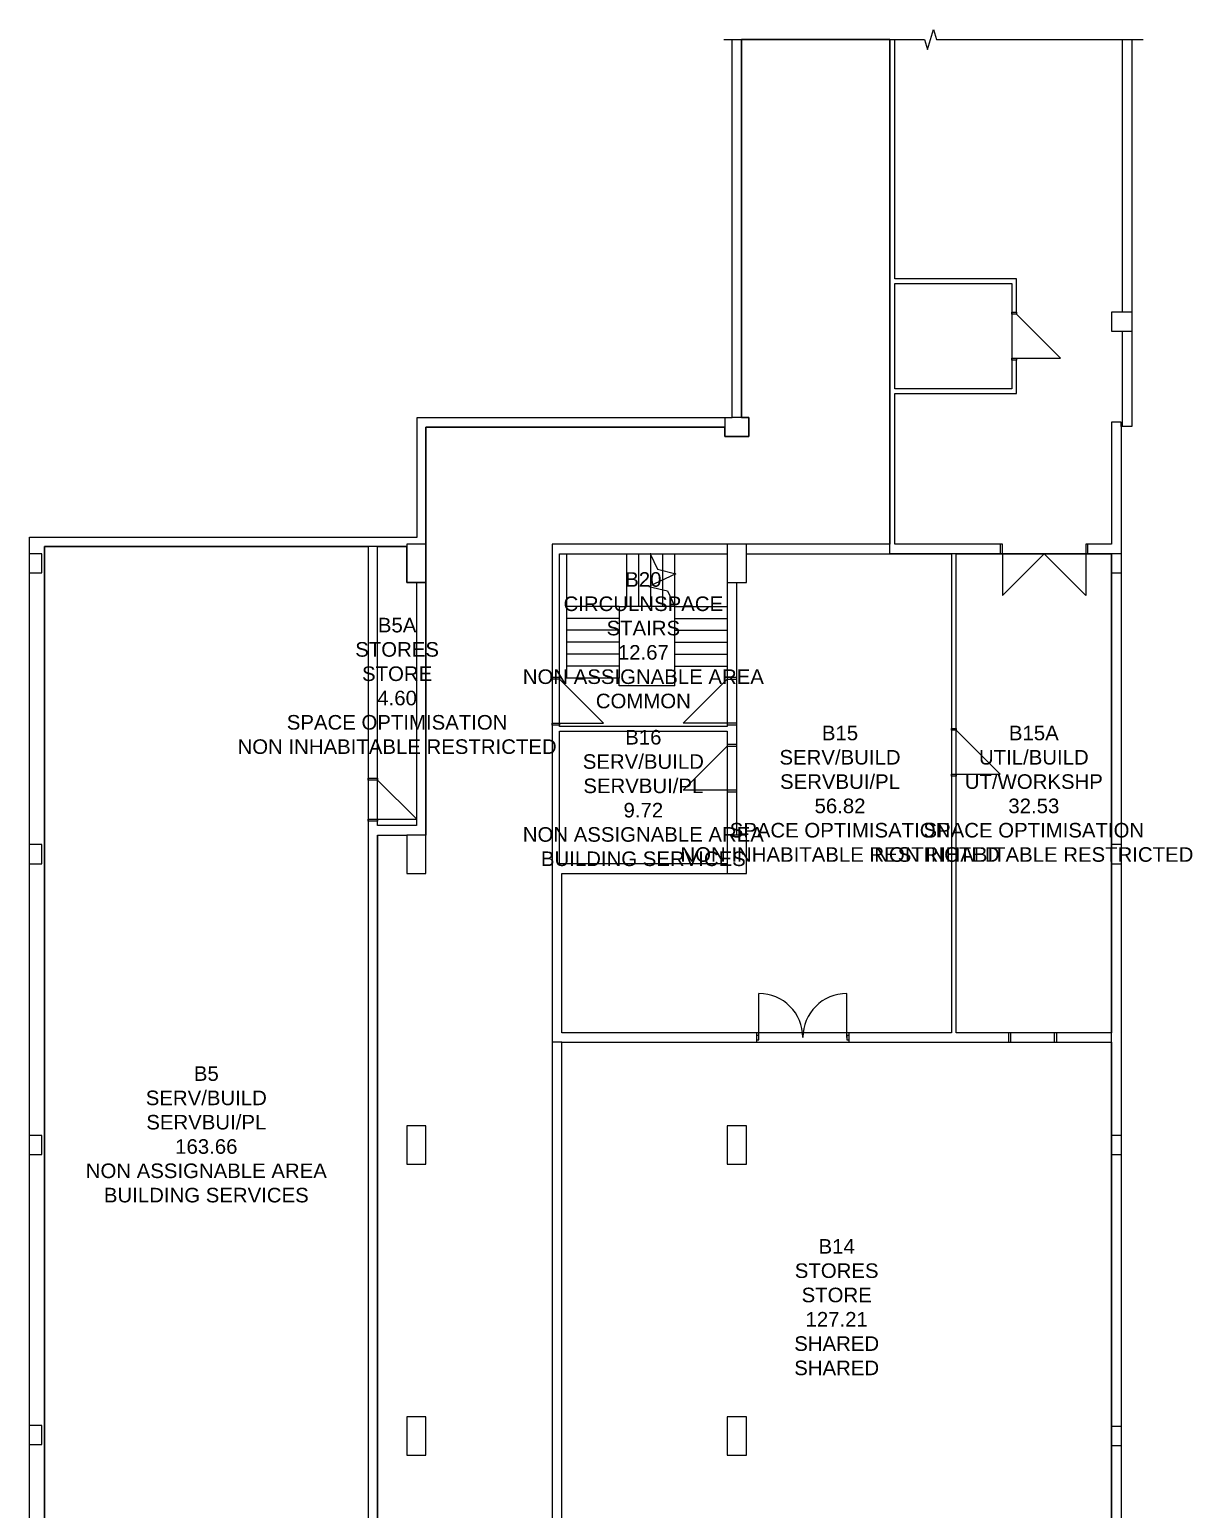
# Model space of a CAD drawing. Extents: x 18193 to 48254, y -1452 to 66829.
# Drawn here: x 23943 to 48254, y 35895 to 66829 of the extents above; entities that cross this region are included whole.
import ezdxf

# ---------------------------------------------------------------- set-up
doc = ezdxf.new("R2010")
doc.units = 0
doc.header["$MEASUREMENT"] = 0
for name, color, linetype in [('A-Column__Concrete', 7, 'CONTINUOUS'), ('A-Door', 252, 'CONTINUOUS'), ('A-Stairs', 7, 'CONTINUOUS'), ('A-Wall__Brick', 7, 'CONTINUOUS'), ('GROS$', 7, 'CONTINUOUS'), ('rm', 2, 'CONTINUOUS'), ('RM$', 7, 'CONTINUOUS'), ('RM$TXT', 4, 'CONTINUOUS')]:
    doc.layers.add(name, color=color, linetype=linetype)
doc.styles.add('Arial', font='arial.ttf')

msp = doc.modelspace()

# ---------------------------------------------------------------- linework, layer by layer
at = {"layer": 'A-Column__Concrete'}
for p, q in [((46560, 60922), (46560, 60522)), ((46987, 60922), (46560, 60922)), ((46560, 60522), (46987, 60522)), ((38480, 58721), (38480, 58321)), ((38980, 58721), (38630, 58721)), ((38980, 58321), (38980, 58721)), ((38480, 58321), (38980, 58321)), ((32230, 56071), (31830, 56071)), ((31830, 56071), (31830, 55271)), ((32230, 55271), (32230, 56071)), ((38930, 56071), (38530, 56071)), ((38530, 56071), (38530, 55271)), ((38930, 55271), (38930, 56071)), ((24200, 55871), (23943, 55871)), ((24200, 55471), (24200, 55871)), ((46560, 55871), (46560, 55471)), ((46764, 55871), (46560, 55871)), ((23943, 55471), (24200, 55471)), ((46560, 55471), (46764, 55471)), ((31830, 55271), (32230, 55271)), ((38530, 55271), (38930, 55271)), ((32230, 49991), (31830, 49991)), ((31830, 49991), (31830, 49191)), ((32230, 49191), (32230, 49991)), ((38930, 49991), (38530, 49991)), ((38530, 49991), (38530, 49191)), ((38930, 49191), (38930, 49991)), ((24200, 49791), (23943, 49791)), ((24200, 49391), (24200, 49791)), ((46560, 49791), (46560, 49391)), ((46764, 49791), (46560, 49791)), ((23943, 49391), (24200, 49391)), ((31830, 49191), (32230, 49191)), ((38530, 49191), (38930, 49191)), ((46560, 49391), (46764, 49391)), ((24200, 43711), (23943, 43711)), ((24200, 43311), (24200, 43711)), ((32230, 43911), (31830, 43911)), ((31830, 43911), (31830, 43111)), ((32230, 43111), (32230, 43911)), ((38930, 43911), (38530, 43911)), ((38530, 43911), (38530, 43111)), ((38930, 43111), (38930, 43911)), ((46560, 43711), (46560, 43311)), ((46764, 43711), (46560, 43711)), ((23943, 43311), (24200, 43311)), ((46560, 43311), (46764, 43311)), ((31830, 43111), (32230, 43111)), ((38530, 43111), (38930, 43111)), ((32230, 37831), (31830, 37831)), ((31830, 37831), (31830, 37031)), ((32230, 37031), (32230, 37831)), ((38930, 37831), (38530, 37831)), ((38530, 37831), (38530, 37031)), ((38930, 37031), (38930, 37831)), ((24200, 37650), (23943, 37650)), ((24200, 37250), (24200, 37650)), ((46560, 37631), (46560, 37231)), ((46764, 37631), (46560, 37631)), ((23943, 37250), (24200, 37250)), ((46560, 37231), (46764, 37231)), ((31830, 37031), (32230, 37031)), ((38530, 37031), (38930, 37031))]:
    msp.add_line(p, q, dxfattribs=at)
at = {"layer": 'A-Door'}
for p, q in [((44480, 60881), (44480, 60921)), ((44580, 60881), (44480, 60881)), ((44580, 60921), (44580, 60881)), ((44480, 59961), (44580, 59961)), ((44480, 59921), (44480, 59961)), ((44580, 59961), (45500, 59961)), ((44580, 59961), (44580, 59921)), ((44284, 56071), (44244, 56071)), ((44284, 55871), (44284, 56071)), ((46064, 56071), (46024, 56071)), ((46024, 56071), (46024, 55871)), ((44244, 55871), (44284, 55871)), ((44284, 55871), (44284, 55001)), ((46024, 55871), (46024, 55001)), ((46024, 55871), (46064, 55871)), ((34870, 53251), (34870, 53291)), ((35020, 53251), (34870, 53251)), ((35020, 53291), (35020, 53251)), ((38530, 53291), (38530, 53251)), ((38530, 53251), (38730, 53251)), ((38730, 53251), (38730, 53291)), ((34870, 52331), (35020, 52331)), ((34870, 52291), (34870, 52331)), ((35020, 52331), (35940, 52331)), ((35020, 52331), (35020, 52291)), ((38530, 52331), (37610, 52331)), ((38730, 52331), (38530, 52331)), ((38530, 52331), (38530, 52291)), ((38730, 52291), (38730, 52331)), ((43215, 52181), (43215, 52221)), ((43315, 52181), (43215, 52181)), ((43315, 52221), (43315, 52181)), ((38530, 51891), (38530, 51851)), ((38530, 51851), (38730, 51851)), ((38730, 51851), (38730, 51891)), ((31020, 51141), (31020, 51181)), ((31220, 51141), (31020, 51141)), ((31220, 51181), (31220, 51141)), ((43215, 51261), (43315, 51261)), ((43215, 51221), (43215, 51261)), ((43315, 51261), (44235, 51261)), ((43315, 51261), (43315, 51221)), ((38530, 50931), (37610, 50931)), ((38730, 50931), (38530, 50931)), ((38530, 50931), (38530, 50891)), ((38730, 50891), (38730, 50931)), ((31020, 50321), (31220, 50321)), ((31020, 50281), (31020, 50321)), ((31220, 50321), (32040, 50321)), ((31220, 50321), (31220, 50281)), ((39190, 45760), (39190, 46680)), ((41030, 45760), (41030, 46680)), ((39190, 45804), (39150, 45804)), ((39190, 45714), (39190, 45804)), ((41070, 45804), (41030, 45804)), ((41030, 45804), (41030, 45714)), ((44454, 45859), (44414, 45859)), ((45374, 45859), (44454, 45859)), ((44454, 45859), (44454, 45659)), ((45414, 45859), (45374, 45859)), ((45374, 45659), (45374, 45859)), ((39150, 45714), (39190, 45714)), ((41030, 45714), (41070, 45714)), ((44414, 45659), (44454, 45659)), ((44454, 45659), (45374, 45659)), ((45374, 45659), (45414, 45659))]:
    msp.add_line(p, q, dxfattribs=at)
at = {"layer": 'A-Door', "color": 252}
for p, q in [((45500, 59961), (44580, 60881)), ((44284, 55001), (45154, 55871)), ((46024, 55001), (45154, 55871)), ((35940, 52331), (35020, 53251)), ((37610, 52331), (38530, 53251)), ((44235, 51261), (43315, 52181)), ((37610, 50931), (38530, 51851)), ((32040, 50321), (31220, 51141))]:
    msp.add_line(p, q, dxfattribs=at)
for centre, start, end in [((39190, 45760), 0, 90), ((41030, 45760), 90, 180)]:
    msp.add_arc(centre, 920, start, end, dxfattribs=at)
at = {"layer": 'A-Stairs'}
for p, q in [((42718, 66414), (42842, 66829)), ((42842, 66829), (42905, 66621)), ((38460, 66621), (42655, 66621)), ((42655, 66621), (42718, 66414)), ((42905, 66621), (47222, 66621)), ((35170, 55871), (35170, 54771)), ((36430, 54771), (36430, 55871)), ((36680, 54771), (36680, 55871)), ((36680, 54771), (36680, 55871)), ((36930, 55871), (36917, 55871)), ((36917, 55871), (37068, 55548)), ((36930, 55843), (36930, 55871)), ((36930, 55843), (36930, 55871)), ((36930, 55207), (36930, 55843)), ((36930, 55207), (36930, 55843)), ((37180, 55520), (37180, 55871)), ((37180, 55520), (37180, 55871)), ((37430, 55460), (37430, 55871)), ((37430, 55460), (37430, 55871)), ((37457, 55453), (36890, 55189)), ((37068, 55548), (37457, 55453)), ((37180, 55324), (37180, 55520)), ((37180, 55324), (37180, 55520)), ((37430, 55441), (37430, 55460)), ((37430, 55441), (37430, 55460)), ((37430, 54771), (37430, 55441)), ((37430, 54771), (37430, 55441)), ((36890, 55189), (37279, 55094)), ((36930, 55179), (36930, 55207)), ((36930, 55179), (36930, 55207)), ((36930, 54771), (36930, 55179)), ((36930, 54771), (36930, 55179)), ((37180, 55119), (37180, 55324)), ((37180, 55119), (37180, 55324)), ((37180, 54771), (37180, 55119)), ((37180, 54771), (37180, 55119)), ((37279, 55094), (37430, 54771)), ((36270, 54771), (35170, 54771)), ((35170, 54771), (35170, 53271)), ((36270, 54771), (35170, 54771)), ((36270, 54771), (36430, 54771)), ((36270, 54771), (36270, 53271)), ((37430, 54771), (36430, 54771)), ((37430, 54521), (37430, 54771)), ((37430, 54771), (38530, 54771)), ((36270, 54521), (35170, 54521)), ((36270, 54521), (35170, 54521)), ((37430, 54271), (37430, 54521)), ((37430, 54521), (38530, 54521)), ((37430, 54521), (38530, 54521)), ((36270, 54271), (35170, 54271)), ((36270, 54271), (35170, 54271)), ((37430, 54021), (37430, 54271)), ((37430, 54271), (38530, 54271)), ((36270, 54021), (35170, 54021)), ((36270, 54021), (35170, 54021)), ((37430, 53771), (37430, 54021)), ((37430, 54021), (38530, 54021)), ((36270, 53771), (35170, 53771)), ((36270, 53771), (35170, 53771)), ((36270, 53521), (35170, 53521)), ((36270, 53521), (35170, 53521)), ((37430, 53111), (37430, 53771)), ((37430, 53771), (38530, 53771)), ((37430, 53521), (38530, 53521)), ((36270, 53271), (35170, 53271)), ((36270, 53111), (36270, 53271)), ((37430, 53111), (36270, 53111))]:
    msp.add_line(p, q, dxfattribs=at)
at = {"layer": 'A-Wall__Brick'}
for p, q in [((38630, 58721), (38630, 66621)), ((38830, 58721), (38830, 66621)), ((41930, 66621), (41930, 56071)), ((42030, 61621), (42030, 66621)), ((46787, 66621), (46787, 60922)), ((46987, 66621), (46987, 58530)), ((44580, 61621), (42030, 61621)), ((44580, 60921), (44580, 61621)), ((42030, 59321), (42030, 61521)), ((42030, 61521), (44480, 61521)), ((44480, 61521), (44480, 60921)), ((44480, 60921), (44580, 60921)), ((46787, 60522), (46787, 58530)), ((44580, 59921), (44480, 59921)), ((44480, 59921), (44480, 59321)), ((44580, 59221), (44580, 59921)), ((44480, 59321), (42030, 59321)), ((42030, 56071), (42030, 59221)), ((42030, 59221), (44580, 59221)), ((32043, 56221), (32043, 58721)), ((32043, 58721), (38630, 58721)), ((32230, 58521), (38480, 58521)), ((32230, 56071), (32230, 58521)), ((46764, 58621), (46564, 58621)), ((46564, 58621), (46564, 56071)), ((46764, 58530), (46764, 58621)), ((46987, 58530), (46764, 58530)), ((46764, 58530), (46764, 961)), ((23943, 32981), (23943, 56221)), ((23943, 56221), (32043, 56221)), ((24256, 56021), (31020, 56021)), ((24256, 32981), (24256, 56021)), ((31020, 56021), (31020, 51181)), ((31220, 56021), (31830, 56021)), ((31220, 51181), (31220, 56021)), ((38530, 56071), (34870, 56071)), ((34870, 56071), (34870, 53291)), ((41930, 56071), (38930, 56071)), ((44244, 56071), (42030, 56071)), ((44244, 55871), (44244, 56071)), ((46564, 56071), (46064, 56071)), ((46064, 56071), (46064, 55871)), ((35020, 55871), (36917, 55871)), ((35020, 53291), (35020, 55871)), ((36930, 55871), (38530, 55871)), ((38930, 55871), (43215, 55871)), ((43215, 55871), (43215, 52221)), ((43315, 55871), (44244, 55871)), ((43315, 52221), (43315, 55871)), ((46064, 55871), (46560, 55871)), ((46564, 55471), (46564, 49791)), ((32035, 55271), (32035, 50191)), ((32235, 55271), (32230, 55271)), ((32235, 49991), (32235, 55271)), ((38530, 55271), (38530, 53291)), ((38730, 53291), (38730, 55271)), ((34870, 53291), (35020, 53291)), ((38530, 53291), (38730, 53291)), ((34870, 52291), (34870, 45659)), ((35020, 52291), (34870, 52291)), ((35020, 52261), (35020, 52291)), ((38530, 52291), (38530, 52261)), ((38730, 52291), (38530, 52291)), ((38730, 51891), (38730, 52291)), ((38530, 52261), (35020, 52261)), ((35020, 52161), (38530, 52161)), ((35020, 49391), (35020, 52161)), ((38530, 52161), (38530, 51891)), ((43215, 52221), (43315, 52221)), ((38530, 51891), (38730, 51891)), ((31020, 51181), (31220, 51181)), ((43315, 51221), (43215, 51221)), ((43215, 51221), (43215, 45859)), ((43315, 45859), (43315, 51221)), ((38530, 50891), (38530, 49991)), ((38730, 50891), (38530, 50891)), ((38730, 49991), (38730, 50891)), ((31220, 50281), (31020, 50281)), ((31020, 50281), (31020, 31451)), ((31220, 50191), (31220, 50281)), ((32035, 50191), (31220, 50191)), ((31220, 22688), (31220, 49991)), ((31220, 49991), (31830, 49991)), ((32230, 49991), (32235, 49991)), ((38530, 49391), (35020, 49391)), ((35070, 45859), (35070, 49191)), ((35070, 49191), (38530, 49191)), ((46564, 49391), (46564, 45859)), ((39150, 45859), (35070, 45859)), ((39150, 45659), (39150, 45859)), ((43215, 45859), (41070, 45859)), ((41070, 45859), (41070, 45659)), ((44414, 45859), (43315, 45859)), ((44414, 45659), (44414, 45859)), ((46564, 45859), (45414, 45859)), ((45414, 45859), (45414, 45659)), ((35070, 45659), (34870, 45659)), ((34870, 45659), (34870, 34391)), ((35070, 45659), (39150, 45659)), ((35070, 34591), (35070, 45659)), ((41070, 45659), (44414, 45659)), ((45414, 45659), (46564, 45659)), ((46564, 45659), (46564, 43711)), ((46564, 43311), (46564, 37631)), ((46564, 37231), (46564, 34591))]:
    msp.add_line(p, q, dxfattribs=at)
at = {"layer": 'GROS$', "flags": 128}
msp.add_lwpolyline([(46564, 8451), (46564, 55871), (43315, 55871), (41930, 55871), (41930, 66621), (38830, 66621), (38830, 58721), (38980, 58721), (38980, 58321), (38480, 58321), (38480, 58521), (32230, 58521), (32230, 55271), (31830, 55271), (31830, 56021), (31020, 56021), (24256, 56021), (24256, 32781)], dxfattribs=at)
at = {"layer": 'rm'}
msp.add_lwpolyline([(42030, 61521), (44480, 61521), (44480, 59321), (42030, 59321)], close=True, dxfattribs=at)
at = {"layer": 'RM$', "flags": 128}
msp.add_lwpolyline([(31222, 9081), (31222, 49991), (31830, 49991), (31830, 49191), (32230, 49191), (32230, 58521), (38480, 58521), (38480, 58321), (38980, 58321), (38980, 58721), (38830, 58721), (38830, 66621), (41930, 66621), (41930, 56071), (34870, 56071), (34870, 34391)], dxfattribs=at)
for points in [[(24256, 56021), (31020, 56021), (31020, 31451), (25900, 31451), (25900, 32981), (24256, 32981)], [(31220, 56021), (31830, 56021), (31830, 55271), (32030, 55271), (32035, 55271), (32035, 50191), (31220, 50191)], [(38930, 55871), (43215, 55871), (43215, 45859), (35070, 45859), (35070, 49191), (38930, 49191), (38930, 49991), (38730, 49991), (38730, 55271), (38930, 55271)]]:
    msp.add_lwpolyline(points, close=True, dxfattribs=at)
at = {"layer": 'RM$'}
for points in [[(35020, 55871), (38530, 55871), (38530, 52261), (35020, 52261)], [(43315, 55871), (46564, 55871), (46564, 45859), (43315, 45859)], [(35020, 52161), (38530, 52161), (38530, 49391), (35020, 49391)], [(35070, 45659), (46564, 45659), (46564, 34591), (35070, 34591)]]:
    msp.add_lwpolyline(points, close=True, dxfattribs=at)

# ---------------------------------------------------------------- texts
at = {"layer": 'RM$TXT', "char_height": 304.8, "attachment_point": 8, "style": 'Arial'}
for s, insert in [('B20^M^JCIRCULNSPACE^M^JSTAIRS^M^J12.67^M^JNON ASSIGNABLE AREA^M^JCOMMON^M^J', (36775, 52637)), ('B5A^M^JSTORES^M^JSTORE^M^J4.60^M^JSPACE OPTIMISATION^M^JNON INHABITABLE RESTRICTED^M^J', (31627, 51683)), ('B16^M^JSERV/BUILD^M^JSERVBUI/PL^M^J9.72^M^JNON ASSIGNABLE AREA^M^JBUILDING SERVICES^M^J', (36775, 49339)), ('B15^M^JSERV/BUILD^M^JSERVBUI/PL^M^J56.82^M^JSPACE OPTIMISATION^M^JNON INHABITABLE RESTRICTED^M^J', (40887, 49428)), ('B15A^M^JUTIL/BUILD^M^JUT/WORKSHP^M^J32.53^M^JSPACE OPTIMISATION^M^JNON INHABITABLE RESTRICTED^M^J', (44939, 49428)), ('B5^M^JSERV/BUILD^M^JSERVBUI/PL^M^J163.66^M^JNON ASSIGNABLE AREA^M^JBUILDING SERVICES^M^J', (27638, 42308)), ('B14^M^JSTORES^M^JSTORE^M^J127.21^M^JSHARED^M^JSHARED^M^J', (40817, 38696))]:
    msp.add_mtext(s, dxfattribs=dict(at, insert=insert))

doc.saveas('drawing.dxf')
